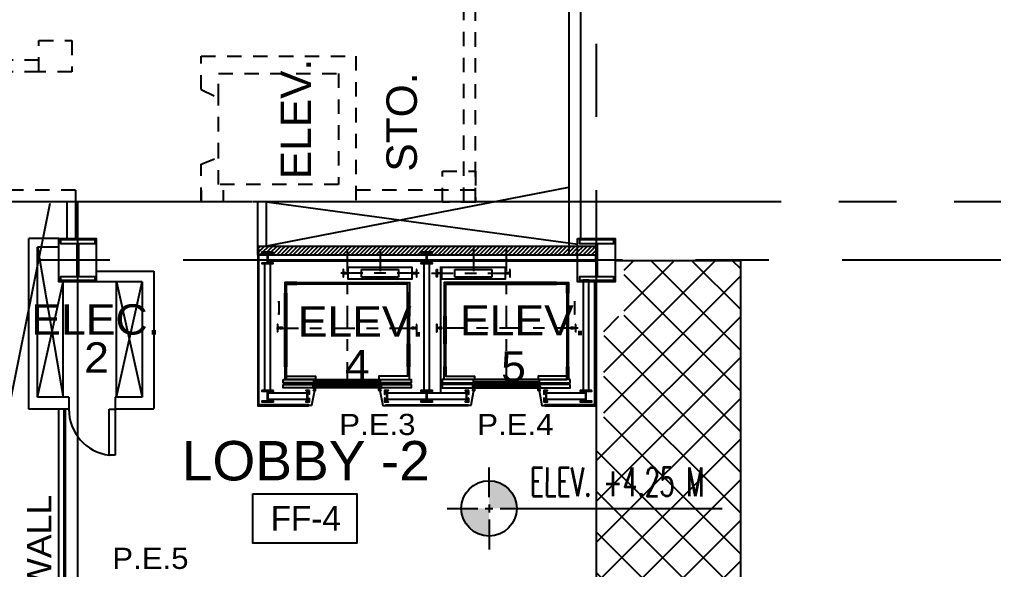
# Model space of a CAD drawing. Header units: millimetres. Extents: x 2148 to 2681, y 758 to 986.
# Drawn here: x 2427.54 to 2435.99, y 957.78 to 962.56 of the extents above; entities that cross this region are included whole.
import ezdxf

# ---------------------------------------------------------------- set-up
doc = ezdxf.new("R2010")
doc.units = ezdxf.units.MM
for name, pattern in [('ACAD_ISO02W100', [15, 12, -3]), ('CENTER2', [28.575, 19.05, -3.175, 3.175, -3.175]), ('HIDDEN', [0.375, 0.25, -0.125]), ('PHANTOM2', [1.25, 0.625, -0.125, 0.125, -0.125, 0.125, -0.125])]:
    doc.linetypes.add(name, pattern=pattern)
for name, color, linetype in [('3TX-TITLE', 3, 'Continuous'), ('A-Hatch', 253, 'Continuous'), ('ar elev', 2, 'Continuous'), ('cladding', 2, 'Continuous'), ('COL-EX', 2, 'Continuous'), ('D', 1, 'Continuous'), ('ELAYOUT', 4, 'Continuous'), ('FIXTURE', 1, 'Continuous'), ('HATCH', 8, 'Continuous'), ('Layer1', 5, 'Continuous'), ('p-boarder', 2, 'Continuous'), ('QUOTE', 2, 'Continuous'), ('S_GRID LINES', 252, 'Continuous'), ('TEXT', 6, 'Continuous')]:
    doc.layers.add(name, color=color, linetype=linetype)
doc.styles.add('100', font='SIMPLEX.shx', dxfattribs={"height": 0.25})
doc.styles.add('MMTX$0$ESMX$0$X-OPTA1D', font='x-opta1d')
doc.styles.add('SWISS', font='swissl.ttf')
pattern_1 = [(45, (101.6, 1e-11), (-0.01796051224, 0.01796051224), [])]

# ---------------------------------------------------------------- blocks, each defined once
blk = doc.blocks.new('EXISTING')
at = {"layer": 'HATCH', "linetype": 'HIDDEN', "ltscale": 0.5}
for p, q in [((-79717.5958, -2155.6523), (-79717.5958, -2147.8593)), ((-79717.4958, -2155.6565), (-79717.4958, -2147.8576)), ((-79717.5958, -2155.6523), (-79717.5958, -2152.3235)), ((-79717.4958, -2155.6565), (-79717.4958, -2152.3235)), ((-79721.2806, -2154.4231), (-79724.4941, -2154.4231)), ((-79721.2806, -2154.4231), (-79724.4941, -2154.4231)), ((-79721.2806, -2154.5231), (-79724.4941, -2154.5231)), ((-79721.2806, -2154.5231), (-79724.4941, -2154.5231)), ((-79719.8741, -2154.6779), (-79719.7241, -2154.7531)), ((-79719.8741, -2154.6779), (-79719.7241, -2154.7531)), ((-79719.7241, -2155.2661), (-79719.7241, -2154.7531)), ((-79719.7241, -2155.2661), (-79719.7241, -2154.7531)), ((-79719.8741, -2155.3249), (-79719.7241, -2155.2661)), ((-79719.8741, -2155.3249), (-79719.7241, -2155.2661)), ((-79720.9643, -2155.5523), (-79727.1318, -2155.5523)), ((-79720.9643, -2155.5523), (-79727.1318, -2155.5523)), ((-79720.9643, -2155.5523), (-79727.1318, -2155.5523)), ((-79720.9643, -2155.5523), (-79720.9643, -2155.6523)), ((-79720.9643, -2155.5523), (-79720.9643, -2155.6523)), ((-79719.8741, -2155.5523), (-79719.8741, -2155.6523)), ((-79719.6828, -2155.5523), (-79719.6828, -2155.6523)), ((-79717.5037, -2155.5523), (-79718.5334, -2155.5523)), ((-79717.5037, -2155.5523), (-79718.5334, -2155.5523)), ((-79720.9643, -2155.6523), (-79727.1318, -2155.6523)), ((-79720.9643, -2155.6523), (-79725.7788, -2155.6523)), ((-79720.9643, -2155.6523), (-79725.7788, -2155.6523)), ((-79717.5037, -2155.6523), (-79719.8741, -2155.6523))]:
    blk.add_line(p, q, dxfattribs=at)
at = {"layer": 'HATCH', "linetype": 'HIDDEN', "ltscale": 0.5, "elevation": 0}
for points in [[(-79720.9958, -2154.2536), (-79720.9958, -2154.5231), (-79721.2806, -2154.5231), (-79721.2806, -2154.2536)], [(-79720.9958, -2154.2536), (-79720.9958, -2154.5231), (-79721.2806, -2154.5231), (-79721.2806, -2154.2536)], [(-79717.4958, -2155.3869), (-79717.4958, -2155.6565), (-79717.7805, -2155.6565), (-79717.7805, -2155.3869)], [(-79717.4958, -2155.3869), (-79717.4958, -2155.6565), (-79717.7805, -2155.6565), (-79717.7805, -2155.3869)]]:
    blk.add_lwpolyline(points, close=True, dxfattribs=at)
for points in [[(-79719.8741, -2154.6779), (-79719.8741, -2154.3883), (-79718.5334, -2154.3883), (-79718.5334, -2155.6523), (-79719.8741, -2155.6523), (-79719.8741, -2155.3249)], [(-79719.8741, -2154.6779), (-79719.8741, -2154.3883), (-79718.5334, -2154.3883), (-79718.5334, -2155.6523), (-79719.8741, -2155.6523), (-79719.8741, -2155.3249)], [(-79719.7241, -2154.7531), (-79719.7241, -2154.5383), (-79718.6834, -2154.5383), (-79718.6834, -2155.5023), (-79719.7241, -2155.5023), (-79719.7241, -2155.2661)], [(-79719.7241, -2154.7531), (-79719.7241, -2154.5383), (-79718.6834, -2154.5383), (-79718.6834, -2155.5023), (-79719.7241, -2155.5023), (-79719.7241, -2155.2661)]]:
    blk.add_lwpolyline(points, dxfattribs=at)
at = {"layer": 'HATCH', "linetype": 'HIDDEN', "ltscale": 0.5, "style": 'SWISS'}
for s, p in [('ELEV.', (-79718.9215, -2155.4564)), ('ELEV.', (-79718.9215, -2155.4564)), ('STO.', (-79718.003, -2155.3908))]:
    blk.add_text(s, height=0.264, rotation=90, dxfattribs=at).set_placement(p)

msp = doc.modelspace()

# ---------------------------------------------------------------- hatches: boundary and pattern name
at = {"layer": 'D', "ltscale": 0.5}
h = msp.add_hatch(dxfattribs=at)
h.set_pattern_fill('NET', color=8, scale=2, angle=135, style=0)
h.set_pattern_definition([(135, (-225.95346, 80661.19678), (-0.1767766953, -0.1767766953), []), (225, (-225.95346, 80661.19678), (0.1767766953, -0.1767766953), [])])
h.paths.add_polyline_path([(2432.788657, 960.4638573), (2432.788657, 959.9822324), (2432.6099486, 959.9822324), (2432.6099486, 959.0478069), (2432.5489709, 959.0478069), (2432.5489709, 957.7055935), (2432.5989722, 957.7055935), (2432.5989722, 956.2119425), (2432.788657, 956.2119425), (2432.788657, 955.9703176), (2433.7989709, 955.9703176), (2433.7989709, 960.4638573)])
at = {"layer": 'HATCH'}
h = msp.add_hatch(dxfattribs=at)
h.set_pattern_fill('ANSI31', color=256, scale=0.008, style=0)
h.set_pattern_definition(pattern_1)
h.paths.add_polyline_path([(2429.6091508, 960.5887049), (2429.6091508, 960.5137049), (2429.6917872, 960.5137049), (2429.6917872, 960.5261783), (2429.6910076, 960.5292966), (2429.6886689, 960.5316354), (2429.6855505, 960.532415), (2429.6442323, 960.532415), (2429.6442323, 960.5386517), (2429.7440197, 960.5386517), (2429.7440197, 960.532415), (2429.7027015, 960.532415), (2429.6995831, 960.5316354), (2429.6972443, 960.5292966), (2429.6956852, 960.5261783), (2429.6956852, 960.5137049), (2431.073219, 960.5137049), (2431.073219, 960.5261783), (2431.0724394, 960.5292966), (2431.0701006, 960.5316354), (2431.0669822, 960.532415), (2431.0248844, 960.532415), (2431.0248844, 960.5386517), (2431.1254514, 960.5386517), (2431.1254514, 960.532415), (2431.0841332, 960.532415), (2431.0802353, 960.5316354), (2431.0778965, 960.5292966), (2431.0771169, 960.5261783), (2431.0771169, 960.5137049), (2432.3864709, 960.5137049), (2432.3864709, 960.5887049)])
h = msp.add_hatch(dxfattribs=at)
h.set_pattern_fill('ANSI31', color=256, scale=0.008, style=0)
h.set_pattern_definition(pattern_1)
h.paths.add_polyline_path([(2432.3864709, 960.5887049), (2432.5414865, 960.5887049), (2432.5414865, 960.5137049), (2432.3864709, 960.5137049)])
at = {"layer": 'Layer1'}
for points in [[(2431.615699, 958.5540654), (2431.615444, 958.3138017), (2431.8557077, 958.3135467, 0.414213562)], [(2431.615189, 958.073538), (2431.6154263, 958.314344), (2431.3751803, 958.3140567, 0.414213562)]]:
    msp.add_hatch(color=32, dxfattribs=at).paths.add_polyline_path(points)

# ---------------------------------------------------------------- linework, layer by layer
at = {"ltscale": 0.5}
for p, q in [((2427.9527041, 960.9754912, 0), (2427.9527041, 960.656811)), ((2428.0277041, 960.9754912, 0), (2428.0277041, 960.656811)), ((2429.6091508, 960.5176385, 0), (2429.6091508, 960.9754912, 0)), ((2429.6841508, 960.5887049, 0), (2429.6841508, 960.9754912, 0))]:
    msp.add_line(p, q, dxfattribs=at)
at = {"ltscale": 0.05}
msp.add_line((2431.1954304, 960.4133199, 0), (2431.1954304, 959.316164, 0), dxfattribs=at)
for p, q in [((2427.9219594, 959.2800492), (2427.9219594, 960.281811, 0)), ((2428.3855988, 959.2800492, 0), (2428.3855988, 960.281811, 0)), ((2428.32205, 958.7767993, 0), (2428.32205, 959.1767993, 0)), ((2428.32205, 959.1767993, 0), (2428.37205, 959.1767993, 0)), ((2428.37205, 959.1767993, 0), (2428.37205, 958.7767993, 0)), ((2428.37205, 958.7767993, 0), (2428.32205, 958.7767993, 0))]:
    msp.add_line(p, q)
at = {"ltscale": 0.5}
msp.add_lwpolyline([(2429.5677692, 958.4404958), (2430.469928, 958.4404958), (2430.469928, 958.0134639), (2429.5677692, 958.0134639)], close=True, dxfattribs=at)
msp.add_arc((2428.3709792, 959.1727374, 0), 0.3989499, 179.41662594, 262.95522437)
at = {"layer": '3TX-TITLE', "linetype": 'PHANTOM2', "ltscale": 4}
msp.add_line((2432.1708254, 960.9754912, 0), (2391.8018229, 960.9754912, 0), dxfattribs=at)
at = {"layer": '3TX-TITLE', "linetype": 'PHANTOM2', "ltscale": 4, "elevation": 0}
msp.add_lwpolyline([(2454.1496173, 960.9754912), (2391.8018229, 960.9754912), (2391.8018229, 922.9776771), (2454.1496173, 922.9776771)], dxfattribs=at)
at = {"layer": 'A-Hatch'}
msp.add_line((2429.6091508, 960.5137049, 0), (2429.6091508, 960.5887049, 0), dxfattribs=at)
at = {"layer": 'ar elev', "color": 8, "linetype": 'CENTER2', "ltscale": 0.01}
for p, q in [((2430.3848418, 960.5635986, 0), (2430.3848419, 959.3365254, 0)), ((2430.6701714, 960.5635986, 0), (2430.6701714, 960.278269, 0)), ((2431.480944, 960.5635986, 0), (2431.480944, 960.278269, 0)), ((2431.765494, 960.5635986, 0), (2431.765494, 959.3365255, 0)), ((2431.0107562, 960.3562279, 0), (2430.3035714, 960.3562279, 0)), ((2431.1153837, 960.3562279, 0), (2431.8303423, 960.3562279, 0)), ((2429.7720849, 959.879899, 0), (2430.9975988, 959.879899, 0)), ((2432.3885462, 959.879899, 0), (2431.1355861, 959.879899, 0))]:
    msp.add_line(p, q, dxfattribs=at)
at = {"layer": 'ar elev', "color": 8}
for p, q in [((2429.8001501, 960.1044206, 0), (2429.7845583, 960.1044206, 0)), ((2429.7923542, 960.1067594, 0), (2429.790795, 960.1059798, 0)), ((2429.790795, 960.1059798, 0), (2429.790795, 960.1028614, 0)), ((2429.790795, 960.1028614, 0), (2429.7939134, 960.1028614, 0)), ((2429.7923542, 960.1122165, 0), (2429.7923542, 959.9968373, 0)), ((2429.7939134, 960.1059798, 0), (2429.7923542, 960.1067594, 0)), ((2429.794693, 960.1044206, 0), (2429.7939134, 960.1059798, 0)), ((2429.7939134, 960.1028614, 0), (2429.794693, 960.1044206, 0)), ((2432.3657775, 960.1044206, 0), (2432.3509654, 960.1044206, 0)), ((2432.3579817, 960.1067594, 0), (2432.3564225, 960.1059798, 0)), ((2432.3564225, 960.1059798, 0), (2432.3564225, 960.1028615, 0)), ((2432.3564225, 960.1028615, 0), (2432.3595408, 960.1028615, 0)), ((2432.3579817, 960.1122165, 0), (2432.3579817, 959.9968374, 0)), ((2432.3595408, 960.1059798, 0), (2432.3579817, 960.1067594, 0)), ((2432.3603204, 960.1044206, 0), (2432.3595408, 960.1059798, 0)), ((2432.3595408, 960.1028615, 0), (2432.3603204, 960.1044206, 0)), ((2429.8001501, 960.0046332, 0), (2429.7845583, 960.0046332, 0)), ((2429.7923542, 960.006972, 0), (2429.790795, 960.0061924, 0)), ((2429.790795, 960.0061924, 0), (2429.790795, 960.003074, 0)), ((2429.790795, 960.003074, 0), (2429.7923542, 960.0022945, 0)), ((2429.7939134, 960.0061924, 0), (2429.7923542, 960.006972, 0)), ((2429.7923542, 960.0022945, 0), (2429.7939134, 960.003074, 0)), ((2429.794693, 960.0046332, 0), (2429.7939134, 960.0061924, 0)), ((2429.7939134, 960.003074, 0), (2429.794693, 960.0046332, 0)), ((2432.3657775, 960.0046333, 0), (2432.3509654, 960.0046333, 0)), ((2432.3579817, 960.006972, 0), (2432.3564225, 960.0061924, 0)), ((2432.3564225, 960.0061924, 0), (2432.3564225, 960.0030741, 0)), ((2432.3564225, 960.0030741, 0), (2432.3579817, 960.0022945, 0)), ((2432.3595408, 960.0061924, 0), (2432.3579817, 960.006972, 0)), ((2432.3579817, 960.0022945, 0), (2432.3595408, 960.0030741, 0)), ((2432.3603204, 960.0046333, 0), (2432.3595408, 960.0061924, 0)), ((2432.3595408, 960.0030741, 0), (2432.3603204, 960.0046333, 0))]:
    msp.add_line(p, q, dxfattribs=at)
at = {"layer": 'ar elev', "elevation": 0}
for points in [[(2429.6192854, 960.5737332), (2429.6091508, 960.5737332), (2429.6091508, 959.2039953), (2430.0511778, 959.2039953), (2430.0511778, 959.21413), (2429.6192855, 959.21413), (2429.6192854, 960.5635985)], [(2429.9498312, 960.261118), (2429.9498312, 960.2759302), (2429.8445867, 960.2759302), (2429.8445867, 960.1831591), (2429.8601784, 960.1831591), (2429.8601784, 960.261118), (2429.9498312, 960.261118)], [(2430.8198525, 960.261118), (2430.8198525, 960.2759302), (2430.925097, 960.2759302), (2430.925097, 960.1831591), (2430.9095053, 960.1831591), (2430.9095053, 960.261118), (2430.8198525, 960.261118)], [(2431.3304834, 960.261118), (2431.3304834, 960.2759302), (2431.2252388, 960.2759302), (2431.2252388, 960.1831591), (2431.2408306, 960.1831591), (2431.2408306, 960.261118), (2431.3304834, 960.261118)], [(2432.5310504, 960.281811), (2432.5310504, 959.21413), (2432.0991581, 959.21413), (2432.0991581, 959.2039953), (2432.5411851, 959.2039953), (2432.5411851, 960.281811)], [(2432.2005047, 960.261118), (2432.2005047, 960.2759302), (2432.3057492, 960.2759302), (2432.3057492, 960.1831591), (2432.2901574, 960.1831591), (2432.2901574, 960.261118), (2432.2005047, 960.261118)], [(2430.9250971, 959.5431165), (2430.9095053, 959.5431165), (2430.9095053, 959.4612597), (2430.6600368, 959.4612597), (2430.6600368, 959.4339741), (2430.9250971, 959.4339741), (2430.9250971, 959.5431165)], [(2431.2252388, 959.5431165), (2431.2408306, 959.5431165), (2431.2408306, 959.4612597), (2431.4902991, 959.4612597), (2431.4902991, 959.4339741), (2431.2252388, 959.4339741), (2431.2252388, 959.5431165)], [(2429.8297745, 959.3887579), (2430.9399092, 959.3887579), (2430.9399092, 959.3614723), (2429.8297745, 959.3614723), (2429.8297745, 959.3887579)], [(2430.1010715, 959.3365254), (2430.0761247, 959.2086728), (2430.0511779, 959.2086728)], [(2430.6686123, 959.3365254), (2430.6935592, 959.2086728), (2430.718506, 959.2086728)], [(2432.3205614, 959.3887579), (2431.2104266, 959.3887579), (2431.2104266, 959.3614723), (2432.3205614, 959.3614723), (2432.3205614, 959.3887579)], [(2431.4817237, 959.3365255), (2431.4567768, 959.2086729), (2431.4318301, 959.2086729)], [(2432.0492645, 959.3365255), (2432.0742113, 959.2086729), (2432.0991582, 959.2086729)]]:
    msp.add_lwpolyline(points, dxfattribs=at)
for points in [[(2429.7440197, 960.5386517), (2429.6442323, 960.5386517), (2429.6442323, 960.532415), (2429.6855505, 960.532415), (2429.6886689, 960.5316354), (2429.6910076, 960.5292966), (2429.6917872, 960.5261783), (2429.6917872, 960.4513377), (2429.6910076, 960.4482194), (2429.6886689, 960.445101), (2429.6855505, 960.4443214), (2429.6442323, 960.4443214), (2429.6442323, 960.4388643), (2429.7440197, 960.4388643), (2429.7440197, 960.4443214), (2429.7027015, 960.4443214), (2429.6995831, 960.445101), (2429.6972443, 960.4482194), (2429.6956852, 960.4513377), (2429.6956852, 960.5261783), (2429.6972443, 960.5292966), (2429.6995831, 960.5316354), (2429.7027015, 960.532415), (2429.7440197, 960.532415)], [(2431.0841332, 960.532415), (2431.1254514, 960.532415), (2431.1254514, 960.5386517), (2431.0248844, 960.5386517), (2431.0248844, 960.532415), (2431.0669822, 960.532415), (2431.0701006, 960.5316354), (2431.0724394, 960.5292966), (2431.073219, 960.5261783), (2431.073219, 960.4513377), (2431.0724394, 960.4482194), (2431.0701006, 960.445101), (2431.0669822, 960.4443214), (2431.0248844, 960.4443214), (2431.0248844, 960.4388643), (2431.1254514, 960.4388643), (2431.1254514, 960.4443214), (2431.0841332, 960.4443214), (2431.0802353, 960.445101), (2431.0778965, 960.4482194), (2431.0771169, 960.4513377), (2431.0771169, 960.5261783), (2431.0778965, 960.5292966), (2431.0802353, 960.5316354)], [(2431.0778965, 960.4482194), (2431.0771169, 960.4513377), (2431.0771169, 960.5261783), (2431.0778965, 960.5292966), (2431.0802353, 960.5316354), (2431.0841332, 960.532415), (2431.1254514, 960.532415), (2431.1254514, 960.5386517), (2431.0248844, 960.5386517), (2431.0248844, 960.532415), (2431.0669822, 960.532415), (2431.0701006, 960.5316354), (2431.0724394, 960.5292966), (2431.073219, 960.5261783), (2431.073219, 960.4513377), (2431.0724394, 960.4482194), (2431.0701006, 960.445101), (2431.0669822, 960.4443214), (2431.0248844, 960.4443214), (2431.0248844, 960.4388643), (2431.1254514, 960.4388643), (2431.1254514, 960.4443214), (2431.0841332, 960.4443214), (2431.0802353, 960.445101)], [(2430.3949765, 960.4084603), (2430.9445868, 960.4084603), (2430.9445868, 960.3039954), (2430.3949765, 960.3039954)], [(2431.2057491, 960.4084604), (2431.7553593, 960.4084604), (2431.7553593, 960.3039954), (2431.2057491, 960.3039954)], [(2430.8167342, 960.2759302), (2430.8198525, 960.2759302), (2430.8198525, 960.2759302), (2430.8167342, 960.2759302)], [(2431.3336017, 960.2759302), (2431.3304834, 960.2759302), (2431.3304834, 960.2759302), (2431.3336017, 960.2759302)], [(2429.8445867, 959.9820251), (2429.8601785, 959.9820251), (2429.8601785, 959.7442505), (2429.8445867, 959.7442505)], [(2430.925097, 959.9820252), (2430.9095053, 959.9820252), (2430.9095053, 959.7442505), (2430.925097, 959.7442505)], [(2431.2252388, 959.9820252), (2431.2408306, 959.9820252), (2431.2408306, 959.7442505), (2431.2252388, 959.7442505)], [(2432.3057492, 959.9820251), (2432.2901574, 959.9820251), (2432.2901574, 959.7442505), (2432.3057492, 959.7442505)], [(2429.8601785, 959.5431165), (2429.8445867, 959.5431165), (2429.8445867, 959.4339741), (2429.8601785, 959.4339741)], [(2432.2901574, 959.5431165), (2432.3057492, 959.5431165), (2432.3057492, 959.4339741), (2432.2901574, 959.4339741)], [(2429.8297745, 959.4339741), (2430.9399092, 959.4339741), (2430.9399092, 959.4035701), (2429.8297745, 959.4035701)], [(2429.8601785, 959.4612597), (2430.1096469, 959.4612597), (2430.1096469, 959.4339741), (2429.8601785, 959.4339741)], [(2430.0971735, 959.4316353), (2430.6725102, 959.4316353), (2430.6725102, 959.4144843), (2430.0971735, 959.4144843)], [(2432.3205614, 959.4339741), (2431.2104266, 959.4339741), (2431.2104266, 959.4035701), (2432.3205614, 959.4035701)], [(2432.0531624, 959.4316353), (2431.4778257, 959.4316353), (2431.4778257, 959.4144843), (2432.0531624, 959.4144843)], [(2432.2901574, 959.4612597), (2432.0406889, 959.4612597), (2432.0406889, 959.4339741), (2432.2901574, 959.4339741)], [(2429.7447993, 959.3388642), (2429.6442323, 959.3388642), (2429.6442323, 959.3326275), (2429.6855505, 959.3326275), (2429.6894485, 959.3318479), (2429.6917872, 959.3295091), (2429.6925668, 959.3263908), (2429.6925668, 959.2515502), (2429.6917872, 959.2476523), (2429.6894485, 959.2453135), (2429.6855505, 959.2445339), (2429.6442323, 959.2445339), (2429.6442323, 959.2390768), (2429.7447993, 959.2390768), (2429.7447993, 959.2445339), (2429.7027015, 959.2445339), (2429.6995831, 959.2453135), (2429.6972444, 959.2476523), (2429.6964648, 959.2515502), (2429.6964648, 959.3263908), (2429.6972444, 959.3295091), (2429.6995831, 959.3318479), (2429.7027015, 959.3326275), (2429.7447993, 959.3326275)], [(2430.0597532, 959.3388642), (2430.0270105, 959.3388642), (2430.0270105, 959.3380846), (2430.0277901, 959.3365254), (2430.0293493, 959.3357458), (2430.0527369, 959.3357458), (2430.0558553, 959.3341867), (2430.0566349, 959.3318479), (2430.0566349, 959.3084602), (2430.0574145, 959.3069011), (2430.0589737, 959.3061215), (2430.0597532, 959.3061215)], [(2430.0433819, 959.3357458), (2430.0387043, 959.3357458), (2430.0387043, 959.2414156), (2430.0433819, 959.2414156)], [(2430.0893776, 959.3794028), (2430.6795265, 959.3794028), (2430.6795265, 959.3630315), (2430.0893776, 959.3630315)], [(2430.1080878, 959.3614723), (2430.0940552, 959.3614723), (2430.0924961, 959.3606927), (2430.0924961, 959.3599131), (2430.0924961, 959.3560152), (2430.0932757, 959.3560152), (2430.0932757, 959.3599131), (2430.1088674, 959.3599131), (2430.1088674, 959.337305), (2430.0932757, 959.337305), (2430.0932757, 959.341203), (2430.0924961, 959.341203), (2430.0924961, 959.3380846), (2430.0924961, 959.3365254), (2430.0940552, 959.3365254), (2430.1080878, 959.3365254), (2430.109647, 959.3365254), (2430.109647, 959.3380846), (2430.109647, 959.3599131), (2430.109647, 959.3606927)], [(2430.6771878, 959.3606927), (2430.6756286, 959.3614723), (2430.661596, 959.3614723), (2430.6600369, 959.3606927), (2430.6600369, 959.3599131), (2430.6600369, 959.3380846), (2430.6600369, 959.3365254), (2430.661596, 959.3365254), (2430.6756286, 959.3365254), (2430.6771878, 959.3365254), (2430.6771878, 959.341203), (2430.6764082, 959.341203), (2430.6764082, 959.337305), (2430.6608165, 959.337305), (2430.6608165, 959.3599131), (2430.6764082, 959.3599131), (2430.6764082, 959.3560152), (2430.6771878, 959.3560152)], [(2430.7426732, 959.3380846), (2430.7426732, 959.3388642), (2430.7099305, 959.3388642), (2430.7099305, 959.3061215), (2430.7107101, 959.3061215), (2430.7122693, 959.3069011), (2430.7130488, 959.3084602), (2430.7130488, 959.3318479), (2430.7138284, 959.3341867), (2430.7169468, 959.3357459), (2430.7403345, 959.3357459), (2430.7418936, 959.3365254)], [(2430.7309794, 959.3357459), (2430.7263019, 959.3357459), (2430.7263019, 959.2414156), (2430.7309794, 959.2414156)], [(2431.0841332, 959.3326275), (2431.1254514, 959.3326275), (2431.1254514, 959.3388642), (2431.0248844, 959.3388642), (2431.0248844, 959.3326275), (2431.0669823, 959.3326275), (2431.0701006, 959.3318479), (2431.0724394, 959.3295092), (2431.073219, 959.3263908), (2431.073219, 959.2515502), (2431.0724394, 959.2476523), (2431.0701006, 959.2453135), (2431.0669823, 959.2445339), (2431.0248844, 959.2445339), (2431.0248844, 959.2390768), (2431.1254514, 959.2390768), (2431.1254514, 959.2445339), (2431.0841332, 959.2445339), (2431.0802353, 959.2453135), (2431.0778965, 959.2476523), (2431.0771169, 959.2515502), (2431.0771169, 959.3263908), (2431.0778965, 959.3295092), (2431.0802353, 959.3318479)], [(2431.4404054, 959.3388642), (2431.4084422, 959.3388642), (2431.4084422, 959.3380846), (2431.4084422, 959.3365255), (2431.4100014, 959.3357459), (2431.4333891, 959.3357459), (2431.4365074, 959.3341867), (2431.4380666, 959.3318479), (2431.4380666, 959.3084603), (2431.4380666, 959.3069011), (2431.4396258, 959.3061215), (2431.4404054, 959.3061215)], [(2431.424034, 959.3357459), (2431.4193565, 959.3357459), (2431.4193565, 959.2414156), (2431.424034, 959.2414156)], [(2432.0609582, 959.3794028), (2431.4708094, 959.3794028), (2431.4708094, 959.3630315), (2432.0609582, 959.3630315)], [(2431.4910788, 959.3599131), (2431.4895196, 959.3614723), (2431.4747074, 959.3614723), (2431.4731482, 959.3599131), (2431.4731482, 959.3560152), (2431.4747074, 959.3560152), (2431.4747074, 959.3599131), (2431.4895196, 959.3599131), (2431.4895196, 959.337305), (2431.4747074, 959.337305), (2431.4747074, 959.341203), (2431.4731482, 959.341203), (2431.4731482, 959.3380846), (2431.4739278, 959.3365255), (2431.4747074, 959.3365255), (2431.4895196, 959.3365255), (2431.4902992, 959.3365255), (2431.4910788, 959.3380846)], [(2432.05784, 959.3606927), (2432.0562808, 959.3614723), (2432.0422482, 959.3614723), (2432.040689, 959.3606927), (2432.040689, 959.3599131), (2432.040689, 959.3380846), (2432.040689, 959.3365255), (2432.0422482, 959.3365255), (2432.0562808, 959.3365255), (2432.05784, 959.3365255), (2432.05784, 959.341203), (2432.0570604, 959.341203), (2432.0570604, 959.3373051), (2432.0414686, 959.3373051), (2432.0414686, 959.3599131), (2432.0570604, 959.3599131), (2432.0570604, 959.3560152), (2432.05784, 959.3560152)], [(2432.0975989, 959.3357459), (2432.1209866, 959.3357459), (2432.1225458, 959.3365255), (2432.1233254, 959.3380846), (2432.1233254, 959.3388642), (2432.0905826, 959.3388642), (2432.0905826, 959.3061215), (2432.0913622, 959.3061215), (2432.0929214, 959.3069011), (2432.093701, 959.3084603), (2432.093701, 959.3318479), (2432.0952602, 959.3341867)], [(2432.1116315, 959.3357459), (2432.106954, 959.3357459), (2432.106954, 959.2414156), (2432.1116315, 959.2414156)], [(2432.5061036, 959.3388642), (2432.4063162, 959.3388642), (2432.4063162, 959.3326275), (2432.4476344, 959.3326275), (2432.4507528, 959.3318479), (2432.4530915, 959.3295092), (2432.4538711, 959.3263908), (2432.4538711, 959.2515503), (2432.4530915, 959.2476523), (2432.4507528, 959.2453136), (2432.4476344, 959.244534), (2432.4063162, 959.244534), (2432.4063162, 959.2390768), (2432.5061036, 959.2390768), (2432.5061036, 959.244534), (2432.4647854, 959.244534), (2432.461667, 959.2453136), (2432.4593282, 959.2476523), (2432.4577691, 959.2515503), (2432.4577691, 959.3263908), (2432.4593282, 959.3295092), (2432.461667, 959.3318479), (2432.4647854, 959.3326275), (2432.5061036, 959.3326275)], [(2430.0597532, 959.27104), (2430.0574145, 959.27104), (2430.0566349, 959.2694808), (2430.0566349, 959.2460931), (2430.0558553, 959.2429748), (2430.0527369, 959.2414156), (2430.0277901, 959.2414156), (2430.0270105, 959.2398564), (2430.0270105, 959.2390768), (2430.0597532, 959.2390768)], [(2430.7138284, 959.2429748), (2430.7130488, 959.2460931), (2430.7130488, 959.2694808), (2430.7122693, 959.27104), (2430.7107101, 959.27104), (2430.7099305, 959.27104), (2430.7099305, 959.2390768), (2430.7426732, 959.2390768), (2430.7426732, 959.2398564), (2430.7418936, 959.2414156), (2430.7403345, 959.2414156), (2430.7169468, 959.2414156)], [(2431.4404054, 959.27104), (2431.4380666, 959.27104), (2431.4380666, 959.2460931), (2431.4365074, 959.2429748), (2431.4333891, 959.2414156), (2431.4084422, 959.2414156), (2431.4084422, 959.2390768), (2431.4404054, 959.2390768)], [(2432.093701, 959.2460931), (2432.093701, 959.2694808), (2432.0929214, 959.27104), (2432.0913622, 959.27104), (2432.0905826, 959.27104), (2432.0905826, 959.2390768), (2432.1233254, 959.2390768), (2432.1233254, 959.2398564), (2432.1225458, 959.2414156), (2432.1209866, 959.2414156), (2432.0975989, 959.2414156), (2432.0952602, 959.2429748)], [(2430.718506, 959.21413), (2431.43183, 959.21413), (2431.43183, 959.2039953), (2430.718506, 959.2039953)]]:
    msp.add_lwpolyline(points, close=True, dxfattribs=at)
at = {"layer": 'ar elev', "color": 3, "elevation": 0}
for points in [[(2431.073219, 960.5137049), (2429.6964647, 960.5137048), (2429.6964647, 960.4638112), (2431.073219, 960.4638112)], [(2432.5414709, 960.5137049), (2431.0771169, 960.5137049), (2431.0771169, 960.4638112), (2432.5414709, 960.4638112)], [(2429.7190728, 960.4388643), (2429.6691791, 960.4388643), (2429.6691791, 959.3388642), (2429.7190728, 959.3388642)], [(2431.1005046, 960.4388643), (2431.0506109, 960.4388643), (2431.0506109, 959.3388642), (2431.1005046, 959.3388642)], [(2432.4811567, 960.294311), (2432.431263, 960.294311), (2432.431263, 959.3388642), (2432.4811567, 959.3388642)], [(2430.0387043, 959.3139174), (2429.6964648, 959.3139174), (2429.6964648, 959.2640237), (2430.0387043, 959.2640237)], [(2431.073219, 959.3139174), (2430.7309794, 959.3139174), (2430.7309794, 959.2640237), (2431.073219, 959.2640237)], [(2431.4193565, 959.3139174), (2431.0771169, 959.3139174), (2431.0771169, 959.2640237), (2431.4193565, 959.2640237)], [(2432.4538711, 959.3139174), (2432.1116315, 959.3139174), (2432.1116315, 959.2640237), (2432.4538711, 959.2640237)]]:
    msp.add_lwpolyline(points, close=True, dxfattribs=at)
at = {"layer": 'ar elev', "color": 8, "elevation": 0}
for points in [[(2430.3700297, 960.3585666), (2430.3591154, 960.3585666), (2430.3567766, 960.3593462), (2430.3559971, 960.361685), (2430.3544379, 960.3858523), (2430.3536583, 960.3874114), (2430.3520991, 960.388191), (2430.3505399, 960.388191), (2430.3505399, 960.3242647), (2430.3520991, 960.3242647), (2430.3536583, 960.3250443), (2430.3544379, 960.3266035), (2430.3559971, 960.3499912), (2430.3567766, 960.3523299), (2430.3591154, 960.3538891), (2430.3700297, 960.3538891), (2430.3723684, 960.3523299), (2430.3941969, 960.3523299), (2430.3949765, 960.3523299), (2430.3949765, 960.3593462), (2430.3941969, 960.3601258), (2430.3723684, 960.3601258)], [(2430.9890233, 960.388191), (2430.9874642, 960.388191), (2430.985905, 960.3874114), (2430.9851254, 960.3858523), (2430.9835662, 960.361685), (2430.9827866, 960.3593462), (2430.9804479, 960.3585667), (2430.9695336, 960.3585667), (2430.9671948, 960.3601258), (2430.9453664, 960.3601258), (2430.9445868, 960.3593462), (2430.9445868, 960.3523299), (2430.9671948, 960.3523299), (2430.9695336, 960.3538891), (2430.9804479, 960.3538891), (2430.9827866, 960.3523299), (2430.9835662, 960.3499912), (2430.9851254, 960.3266035), (2430.985905, 960.3250443), (2430.9874642, 960.3242647), (2430.9890233, 960.3242647)], [(2431.1613125, 960.388191), (2431.1628717, 960.388191), (2431.1644309, 960.3874115), (2431.1652105, 960.3858523), (2431.16599, 960.361685), (2431.1675492, 960.3593463), (2431.169888, 960.3585667), (2431.1808022, 960.3585667), (2431.183141, 960.3601258), (2431.2049695, 960.3601258), (2431.2057491, 960.3593463), (2431.2057491, 960.3523299), (2431.2049695, 960.3523299), (2431.183141, 960.3523299), (2431.1808022, 960.3538891), (2431.169888, 960.3538891), (2431.1675492, 960.3523299), (2431.16599, 960.3499912), (2431.1652105, 960.3266035), (2431.1644309, 960.3250443), (2431.1628717, 960.3242647), (2431.1613125, 960.3242647)], [(2431.7997959, 960.388191), (2431.7982367, 960.388191), (2431.7966776, 960.3874115), (2431.795898, 960.3858523), (2431.7951184, 960.361685), (2431.7935592, 960.3593463), (2431.7912204, 960.3585667), (2431.7803062, 960.3585667), (2431.7779674, 960.3601258), (2431.7561389, 960.3601258), (2431.7553593, 960.3593463), (2431.7553593, 960.3523299), (2431.7561389, 960.3523299), (2431.7779674, 960.3523299), (2431.7803062, 960.3538891), (2431.7912204, 960.3538891), (2431.7935592, 960.3523299), (2431.7951184, 960.3499912), (2431.795898, 960.3266035), (2431.7966776, 960.3250443), (2431.7982367, 960.3242647), (2431.7997959, 960.3242647)], [(2429.9498312, 960.2759302), (2430.8198525, 960.2759302), (2430.8198525, 960.261118), (2429.9498312, 960.261118)], [(2429.9498312, 960.2712527), (2430.8198525, 960.2712527), (2430.8198525, 960.2657956), (2429.9498312, 960.2657956)], [(2432.2005047, 960.2759302), (2431.3304834, 960.2759302), (2431.3304834, 960.261118), (2432.2005047, 960.261118)], [(2432.2005047, 960.2712527), (2431.3304834, 960.2712527), (2431.3304834, 960.2657956), (2432.2005047, 960.2657956)], [(2429.8445867, 960.1831591), (2429.8601784, 960.1831591), (2429.8601784, 959.9820251), (2429.8445867, 959.9820251)], [(2429.8492642, 960.1831591), (2429.8547213, 960.1831591), (2429.8547213, 959.9820251), (2429.8492642, 959.9820251)], [(2430.9095053, 960.1831591), (2430.925097, 960.1831591), (2430.925097, 959.9820252), (2430.9095053, 959.9820252)], [(2430.9149624, 960.1831591), (2430.9196399, 960.1831591), (2430.9196399, 959.9820252), (2430.9149624, 959.9820252)], [(2431.2408306, 960.1831591), (2431.2252388, 960.1831591), (2431.2252388, 959.9820252), (2431.2408306, 959.9820252)], [(2431.2353735, 960.1831591), (2431.230696, 960.1831591), (2431.230696, 959.9820252), (2431.2353735, 959.9820252)], [(2432.3057492, 960.1831591), (2432.2901574, 960.1831591), (2432.2901574, 959.9820251), (2432.3057492, 959.9820251)], [(2432.3010717, 960.1831591), (2432.2956145, 960.1831591), (2432.2956145, 959.9820251), (2432.3010717, 959.9820251)], [(2429.8250969, 959.8830173), (2429.8243174, 959.8837969), (2429.8024889, 959.8837969), (2429.8024889, 959.8830173), (2429.8001501, 959.8822377), (2429.7892359, 959.8822377), (2429.7868971, 959.8830173), (2429.7861175, 959.8853561), (2429.7845583, 959.9095234), (2429.7837787, 959.9110825), (2429.7806604, 959.9110825), (2429.7806604, 959.8479358), (2429.7822195, 959.8479358), (2429.7837787, 959.8487154), (2429.7845583, 959.849495), (2429.7861175, 959.8736623), (2429.7868971, 959.876001), (2429.7892359, 959.8775602), (2429.8001501, 959.8775602), (2429.8024889, 959.876001), (2429.8102848, 959.876001), (2429.8243174, 959.876001), (2429.8250969, 959.876001)], [(2430.9890233, 959.9110826), (2430.9874642, 959.9110826), (2430.985905, 959.9110826), (2430.9851254, 959.9095234), (2430.9835662, 959.8853561), (2430.9827866, 959.8830174), (2430.9804479, 959.8822378), (2430.9695336, 959.8822378), (2430.9671949, 959.8837969), (2430.959399, 959.8837969), (2430.9453664, 959.8837969), (2430.9445868, 959.8830174), (2430.9445868, 959.876001), (2430.9453664, 959.876001), (2430.9671949, 959.876001), (2430.9695336, 959.8775602), (2430.9804479, 959.8775602), (2430.9827866, 959.876001), (2430.9835662, 959.8736623), (2430.9851254, 959.849495), (2430.985905, 959.8487154), (2430.9874642, 959.8479358), (2430.9890233, 959.8479358)], [(2431.1652105, 959.9095234), (2431.1644309, 959.9110826), (2431.1613125, 959.9110826), (2431.1613125, 959.8479358), (2431.1636513, 959.8479358), (2431.1652105, 959.849495), (2431.1667696, 959.8736623), (2431.1675492, 959.8760011), (2431.169888, 959.8775602), (2431.1815818, 959.8775602), (2431.183141, 959.8760011), (2431.1909369, 959.8760011), (2431.2049695, 959.8760011), (2431.2057491, 959.8760011), (2431.2057491, 959.8830174), (2431.2049695, 959.8837969), (2431.183141, 959.8837969), (2431.183141, 959.8830174), (2431.1815818, 959.8822378), (2431.169888, 959.8822378), (2431.1675492, 959.8830174), (2431.1667696, 959.8853561)], [(2432.3696755, 959.9110826), (2432.3681163, 959.9110826), (2432.3665571, 959.9110826), (2432.3657775, 959.9095234), (2432.364998, 959.8853561), (2432.3634388, 959.8830174), (2432.3611, 959.8822378), (2432.3501858, 959.8822378), (2432.347847, 959.883797), (2432.3408307, 959.883797), (2432.3260185, 959.883797), (2432.3252389, 959.8830174), (2432.3252389, 959.8760011), (2432.3260185, 959.8760011), (2432.347847, 959.8760011), (2432.3501858, 959.8775602), (2432.3611, 959.8775602), (2432.3634388, 959.8760011), (2432.364998, 959.8736623), (2432.3657775, 959.849495), (2432.3665571, 959.8487155), (2432.3681163, 959.8479359), (2432.3696755, 959.8479359)], [(2429.8445867, 959.7442505), (2429.8601785, 959.7442505), (2429.8601785, 959.5431165), (2429.8445867, 959.5431165)], [(2429.8492642, 959.7442505), (2429.8547213, 959.7442505), (2429.8547213, 959.5431165), (2429.8492642, 959.5431165)], [(2430.9095053, 959.7442505), (2430.9250971, 959.7442505), (2430.9250971, 959.5431165), (2430.9095053, 959.5431165)], [(2430.9149624, 959.7442505), (2430.9196399, 959.7442505), (2430.9196399, 959.5431165), (2430.9149624, 959.5431165)], [(2431.2408306, 959.7442505), (2431.2252388, 959.7442505), (2431.2252388, 959.5431165), (2431.2408306, 959.5431165)], [(2431.2353735, 959.7442505), (2431.2306959, 959.7442505), (2431.2306959, 959.5431165), (2431.2353735, 959.5431165)], [(2432.3057492, 959.7442505), (2432.2901574, 959.7442505), (2432.2901574, 959.5431165), (2432.3057492, 959.5431165)], [(2432.3010717, 959.7442505), (2432.2956145, 959.7442505), (2432.2956145, 959.5431165), (2432.3010717, 959.5431165)]]:
    msp.add_lwpolyline(points, close=True, dxfattribs=at)
at = {"layer": 'ar elev', "linetype": 'ACAD_ISO02W100', "ltscale": 0.3, "elevation": 0}
for points in [[(2430.5095761, 960.3889706), (2430.8299872, 960.3889706), (2430.8299872, 960.3227056), (2430.5095761, 960.3227056)], [(2431.3203487, 960.3889706), (2431.6407598, 960.3889706), (2431.6407598, 960.3227056), (2431.3203487, 960.3227056)]]:
    msp.add_lwpolyline(points, close=True, dxfattribs=at)
at = {"layer": 'cladding', "elevation": 0}
for points in [[(2427.8839329, 960.656811), (2428.2089329, 960.656811), (2428.2089329, 960.281811), (2427.8839329, 960.281811)], [(2432.3839329, 960.656811), (2432.7089329, 960.656811), (2432.7089329, 960.281811), (2432.3839329, 960.281811)]]:
    msp.add_lwpolyline(points, close=True, dxfattribs=at)
at = {"layer": 'COL-EX'}
for points in [[(2428.0564709, 960.614311), (2428.1989709, 960.614311), (2428.1989709, 960.644311), (2427.8989709, 960.644311), (2427.8989709, 960.614311), (2428.0414709, 960.614311), (2428.0414709, 960.324311), (2427.8989709, 960.324311), (2427.8989709, 960.294311), (2428.1989709, 960.294311), (2428.1989709, 960.324311), (2428.0564709, 960.324311)], [(2432.5564709, 960.614311), (2432.6989709, 960.614311), (2432.6989709, 960.644311), (2432.3989709, 960.644311), (2432.3989709, 960.614311), (2432.5414709, 960.614311), (2432.5414709, 960.324311), (2432.3989709, 960.324311), (2432.3989709, 960.294311), (2432.6989709, 960.294311), (2432.6989709, 960.324311), (2432.5564709, 960.324311)]]:
    msp.add_lwpolyline(points, close=True, dxfattribs=at)
at = {"layer": 'D', "ltscale": 0.5}
for p, q in [((2429.6583276, 960.5887049, 0), (2432.3083431, 961.1015784, 0)), ((2425.8480246, 951.2076861), (2427.808657, 960.9652956, 0)), ((2429.6841508, 960.9754912, 0), (2432.3864709, 960.6089855, 0)), ((2433.7989709, 960.4638573, 0), (2432.7089329, 960.4638573, 0)), ((2433.7989709, 951.729311, 0), (2433.7989709, 960.4638573, 0))]:
    msp.add_line(p, q, dxfattribs=at)
at = {"layer": 'ELAYOUT', "ltscale": 10}
for p, q in [((2427.6244522, 959.1767993), (2427.6244522, 960.656811)), ((2427.883619, 960.656811, 0), (2427.6244522, 960.656811)), ((2427.6994522, 959.2800492), (2427.6994522, 960.581811)), ((2427.883619, 960.581811, 0), (2427.6994522, 960.581811, 0)), ((2432.5399406, 960.5887049, 0), (2429.6091508, 960.5887049, 0)), ((2432.5414865, 960.5137049, 0), (2429.6091508, 960.5137049, 0)), ((2428.208619, 960.374038, 0), (2428.7077827, 960.374038, 0)), ((2428.7077827, 960.374038, 0), (2428.7077827, 959.1811866, 0)), ((2428.6077827, 960.281811, 0), (2428.208619, 960.281811, 0)), ((2428.6077827, 960.281811, 0), (2428.6077827, 959.2811866, 0)), ((2428.6077827, 960.281811, 0), (2428.6077827, 959.2811866, 0)), ((2428.6077827, 960.281811, 0), (2428.6077827, 959.2811866, 0)), ((2428.6077827, 960.281811, 0), (2428.6077827, 959.2811866, 0)), ((2428.7077827, 960.2772879, 0), (2428.7077827, 959.1811866, 0)), ((2427.97205, 959.2800492), (2427.6994522, 959.2800492)), ((2427.97205, 959.2800492), (2427.97205, 959.1767993, 0)), ((2428.6077827, 959.2800492), (2428.37205, 959.2800492)), ((2428.37205, 959.2800492), (2428.37205, 959.1767993, 0)), ((2427.97205, 959.1767993, 0), (2427.6244522, 959.1767993, 0)), ((2428.7077827, 959.1767993, 0), (2428.37205, 959.1767993, 0))]:
    msp.add_line(p, q, dxfattribs=at)
at = {"layer": 'FIXTURE', "linetype": 'ByBlock', "ltscale": 0.5}
for p, q in [((2432.308657, 978.0126712, 0), (2432.308657, 960.5160136, 0)), ((2432.408657, 977.9126712, 0), (2432.408657, 960.656811, 0))]:
    msp.add_line(p, q, dxfattribs=at)
at = {"layer": 'HATCH', "linetype": 'ByBlock', "ltscale": 0.5}
for p, q in [((2427.6994522, 960.581811), (2427.9219594, 959.2800492)), ((2427.6994522, 959.2800492), (2427.9219594, 960.281811, 0)), ((2428.3855988, 960.281811, 0), (2428.6077827, 959.2800492)), ((2428.3855988, 959.2800492, 0), (2428.6077827, 960.281811, 0)), ((2427.883619, 955.3874202, 0), (2427.883619, 959.1724121, 0))]:
    msp.add_line(p, q, dxfattribs=at)
at = {"layer": 'p-boarder', "ltscale": 10}
for p, q in [((2427.9298908, 955.3874202, 0), (2427.9298908, 959.1724121, 0)), ((2427.9423908, 955.3874202, 0), (2427.9423908, 959.1724121, 0))]:
    msp.add_line(p, q, dxfattribs=at)
at = {"layer": 'QUOTE'}
for p, q in [((2431.6150012, 958.6698275), (2431.6153109, 958.410811)), ((2431.2523869, 958.3147292), (2431.5189592, 958.3144463)), ((2431.5809021, 958.3143806), (2431.6499504, 958.3143073)), ((2431.615385, 958.3488681), (2431.6154675, 958.2798198)), ((2431.7118933, 958.3142416), (2433.6387188, 958.3128292)), ((2431.6155416, 958.2178769), (2431.6158513, 957.9588604))]:
    msp.add_line(p, q, dxfattribs=at)
msp.add_circle((2431.6154434, 958.3143439), 0.2402638, dxfattribs=at)
at = {"layer": 'S_GRID LINES', "linetype": 'CENTER2', "ltscale": 0.2}
for p, q in [((2432.5489709, 922.9776771, 0), (2432.5489709, 982.0412557, 0)), ((2428.048657, 922.9776771, 0), (2428.048657, 960.9754912, 0)), ((2455.6327973, 960.4692324, 0), (2392.9847485, 960.4692324, 0))]:
    msp.add_line(p, q, dxfattribs=at)

# ---------------------------------------------------------------- block references
at = {"layer": 'HATCH', "color": 2, "lineweight": -3}
msp.add_blockref('EXISTING', (82148.9926086, 3116.6282593, 0), dxfattribs=at)

# ---------------------------------------------------------------- texts
at = {"color": 2, "style": 'MMTX$0$ESMX$0$X-OPTA1D', "text_generation_flag": 6, "width": 1.1}
for s, height, p in [('ELEC.', 0.2625, (2427.645868, 959.8235041)), ('ELEV.', 0.2625, (2431.3635741, 959.8153286, 0)), ('ELEV.', 0.2625, (2431.3635741, 959.8153286, 0)), ('ELEV.', 0.2625, (2429.9568696, 959.8058039, 0)), ('ELEV.', 0.2625, (2429.9568696, 959.8058039, 0)), ('2', 0.2625, (2428.1041892, 959.4932652)), ('4', 0.2625, (2430.3657192, 959.4263743, 0)), ('5', 0.2625, (2431.7205847, 959.4150732, 0)), ('P.E.3', 0.18375, (2430.3166132, 958.9512994, 0)), ('P.E.4', 0.18375, (2431.5134575, 958.9512994, 0)), ('P.E.5', 0.18375, (2428.3479951, 957.7892494, 0))]:
    msp.add_text(s, height=height, rotation=180, dxfattribs=at).set_placement(p)
at = {"color": 2, "style": 'MMTX$0$ESMX$0$X-OPTA1D', "width": 1.1}
msp.add_text('GLASS WALL', height=0.21, rotation=90, dxfattribs=at).set_placement((2427.8179864, 956.4750997, 0))
at = {"color": 2, "insert": (2430.0260514, 958.2287216), "char_height": 0.21537251, "width": 3.970154439, "attachment_point": 5, "style": 'MMTX$0$ESMX$0$X-OPTA1D'}
msp.add_mtext('FF-4', dxfattribs=at)
at = {"layer": 'p-boarder', "insert": (2432.7259328, 958.5448966), "char_height": 0.25, "width": 12.613116349, "attachment_point": 5, "rotation": 359.95148746, "style": '100'}
msp.add_mtext('{\\W0.6;ELEV. +4.25 M}', dxfattribs=at)
at = {"layer": 'TEXT', "style": 'SWISS'}
msp.add_text('LOBBY -2', height=0.34222952, rotation=359.98971085, dxfattribs=at).set_placement((2428.9504713, 958.5574513, 0))

doc.saveas('drawing.dxf')
